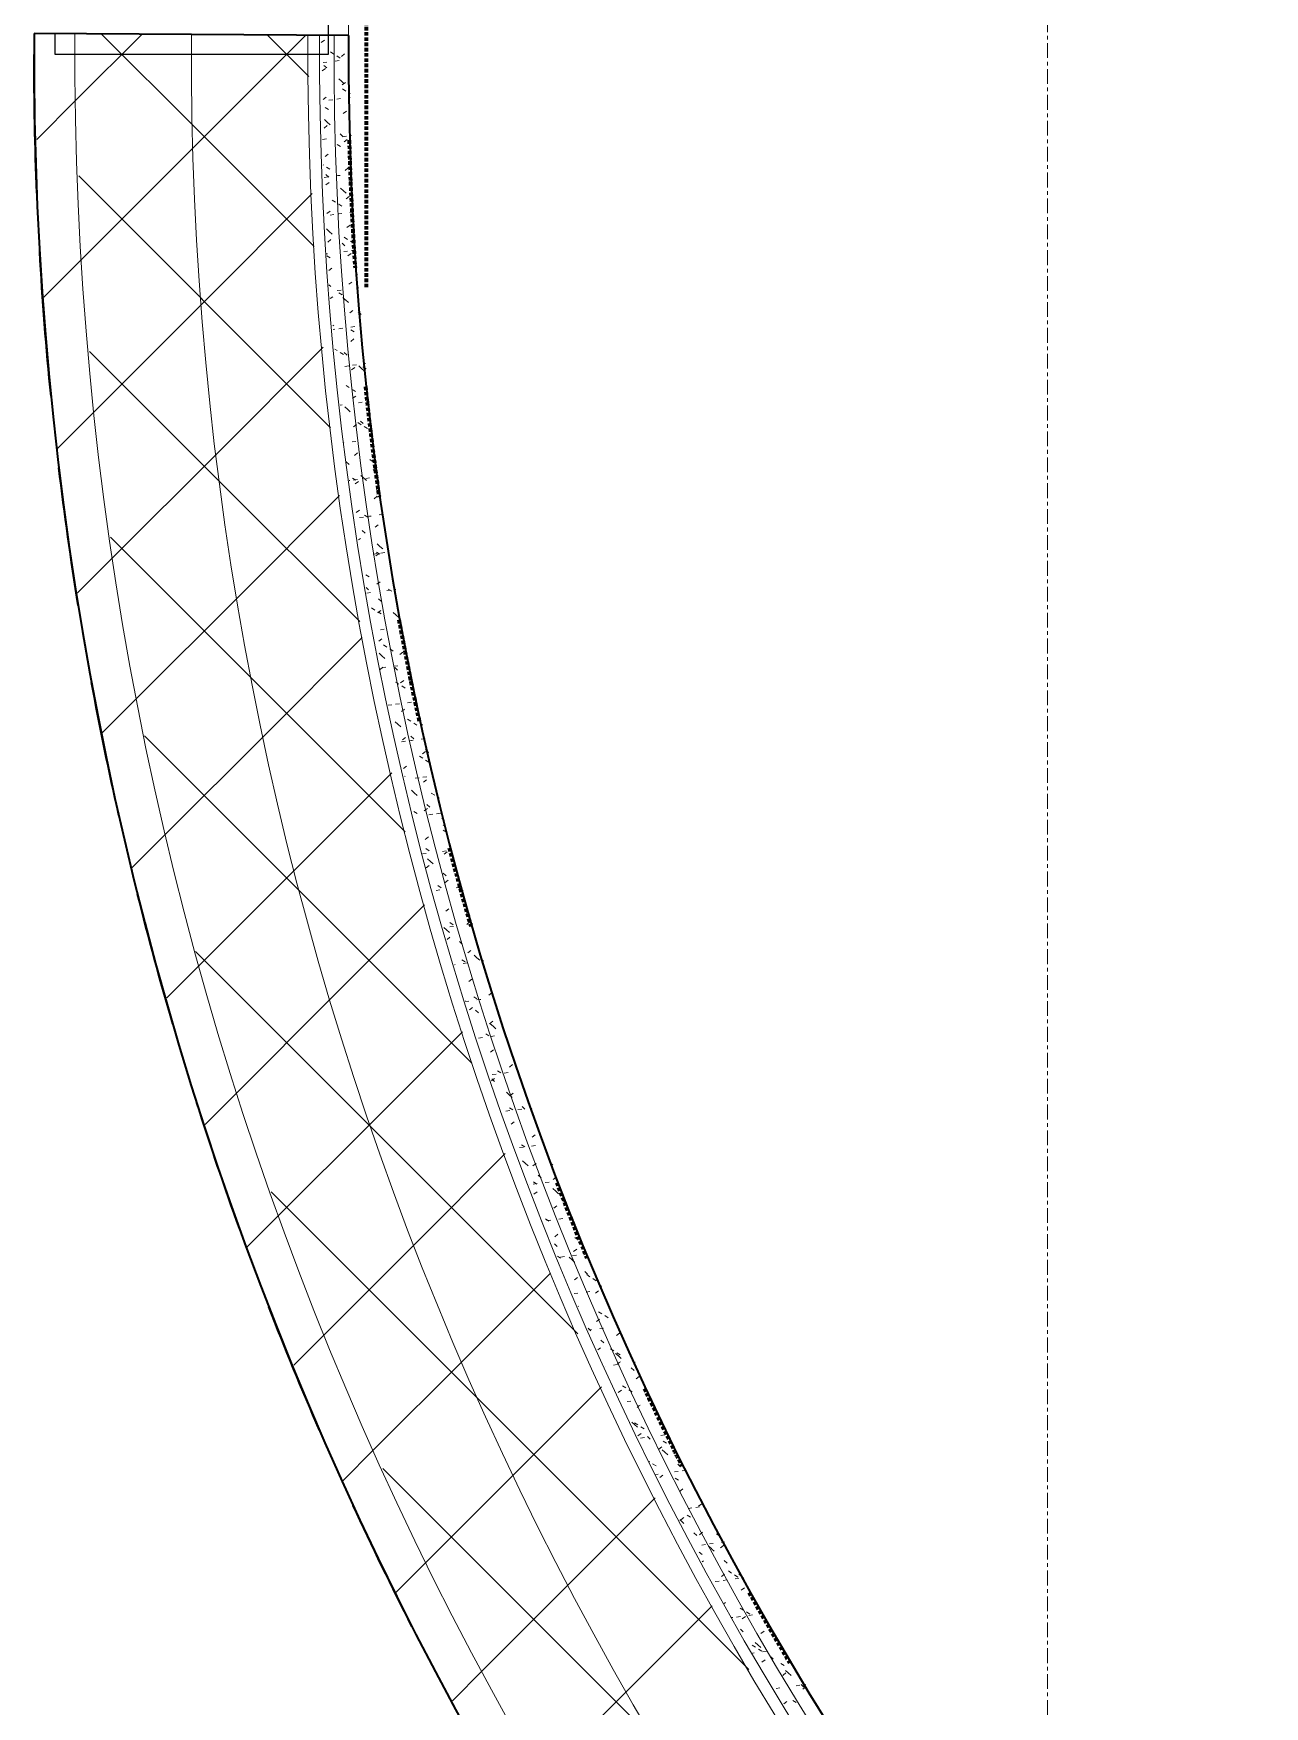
# Model space of a CAD drawing. Header units: millimetres. Extents: x -4948 to 42228, y -4856 to 69378.
# Drawn here: x -1137 to -80, y 774 to 2210 of the extents above; entities that cross this region are included whole.
import ezdxf

# ---------------------------------------------------------------- set-up
doc = ezdxf.new("R2010")
doc.units = ezdxf.units.MM
doc.linetypes.add('Линия сетки', pattern=[22.225, 12.7, -3.175, 3.175, -3.175])
doc.linetypes.add('Штрих 3 х 1_5 мм', pattern=[4.5, 3, -1.5])
for name, color, linetype, lineweight in [('A-AREA', 32, 'Continuous', 9), ('A-FLOR', 192, 'Continuous', 13), ('A-GLAZ', 151, 'Continuous', 13), ('A-GLAZ-CWMG', 51, 'Continuous', 9), ('A-WALL', 113, 'Continuous', 13), ('A-WALL-PATT', 111, 'Continuous', 13), ('S-GRID', 1, 'Continuous', 30)]:
    doc.layers.add(name, color=color, linetype=linetype, lineweight=lineweight)

# ---------------------------------------------------------------- blocks, each defined once
blk = doc.blocks.new('27ELB-RD-AR-0000-BIM_rvt-1-1 этаж отм_ _0_000 лотки')
at = {"layer": 'A-GLAZ', "lineweight": 9}
h = blk.add_hatch(dxfattribs=at)
h.set_pattern_fill('FP_3', color=252, style=0, pattern_type=2)
h.set_pattern_definition([(45, (0, 0), (-141.421, 141.421), [])])
h.paths.add_polyline_path([(-271.5, 96.4), (-271.5, 97.1), (-403.7, 239.6), (-394.5, 228.3), (-271.5, 96.4)], flags=0)
h.paths.add_polyline_path([(-512.3, 371.1), (-540.8, 408.6), (-526.3, 388.2)], flags=0)
h.paths.add_polyline_path([(-621.8, 522), (-650.9, 565.4), (-638.9, 546)], flags=0)
h.paths.add_polyline_path([(-721.6, 679.4), (-753.1, 733.7), (-740.9, 710.7), (-722.9, 681.6)], flags=0)
h.paths.add_polyline_path([(-811.2, 842.7), (-842.3, 904.6), (-832, 881.8), (-812.6, 845.3)], flags=0)
h.paths.add_polyline_path([(-890.4, 1011), (-920, 1080.2), (-911.8, 1058.4)], flags=0)
h.paths.add_polyline_path([(-958.8, 1183.8), (-986.3, 1261.1), (-979.9, 1239.8), (-973.6, 1223.1)], flags=0)
h.paths.add_polyline_path([(-1016.2, 1360), (-1040.8, 1446), (-1036, 1425.4)], flags=0)
h.paths.add_polyline_path([(-1062.3, 1538.9), (-1083.1, 1634.1), (-1076.6, 1600.2), (-1074.2, 1589.8)], flags=0)
h.paths.add_polyline_path([(-1097.1, 1719.1), (-1113.2, 1824.6), (-1111.3, 1805.3)], flags=0)
h.paths.add_polyline_path([(-1120.5, 1898.7), (-1130.9, 2016.8), (-1130.2, 1998.2)], flags=0)
at = {"layer": 'A-AREA', "color": 252, "linetype": 'Штрих 3 х 1_5 мм', "lineweight": 70}
blk.add_line((-851, 4317.1), (-851, 1992.1), dxfattribs=at)
for start, end in [(181.531, 183.8609), (186.0304, 188.0545), (190.3292, 192.2174), (194.5838, 196.0683), (200.9964, 202.4786), (205.0707, 206.6392), (209.2489, 210.7297)]:
    blk.add_arc((1832.4, 2190.4), 2699, start, end, dxfattribs=at)
at = {"layer": 'A-GLAZ', "color": 252, "lineweight": 9}
for start, end in [(180, 182.2958), (183.264, 185.6686), (186.862, 189.1645), (190.4579, 192.7069), (194.051, 196.2719), (197.64, 199.8495), (201.2231, 203.4349), (204.7972, 207.0254), (208.356, 210.6195)]:
    blk.add_arc((1833.9, 2191.9), 2970.5, start, end, dxfattribs=at)
at = {"layer": 'A-GLAZ-CWMG', "color": 252, "lineweight": 25, "extrusion": (0, 0, -1)}
for p, q in [((-883.2, 2192.1), (-883.2, 2242.1)), ((-1118.2, 2210.1), (-1118.2, 2192.1)), ((-1118.2, 2192.1), (-883.2, 2192.1))]:
    blk.add_line(p, q, dxfattribs=at)
at = {"layer": 'A-WALL', "color": 252, "lineweight": 35}
blk.add_line((-866, 2208.2), (-1136, 2209.8), dxfattribs=at)
for radius in [2970, 2700]:
    blk.add_arc((1833.9, 2191.9), radius, 179.6541, 224.8609, dxfattribs=at)
at = {"layer": 'A-WALL', "color": 252, "lineweight": 9}
for radius in [2935, 2835, 2735, 2725, 2712.5]:
    blk.add_arc((1833.9, 2191.9), radius, 179.6541, 224.8609, dxfattribs=at)
at = {"layer": 'A-WALL-PATT', "color": 252, "linetype": 'Continuous', "lineweight": 9}
for p, q in [((-1099.5, 2153.2), (-1043.4, 2209.3)), ((-998.9, 2130.3), (-1078.1, 2209.5)), ((-998.4, 2112.8), (-902.8, 2208.4)), ((-900.1, 2172.9), (-935.8, 2208.6)), ((-889.5, 2202.2), (-886.8, 2204.3)), ((-888, 2184.9), (-884.7, 2185.3)), ((-881.5, 2194.1), (-878.7, 2192.3)), ((-877.7, 2186.2), (-874.3, 2186.7)), ((-876.2, 2190.7), (-873.4, 2188.9)), ((-872.3, 2190.3), (-869.6, 2192.4)), ((-888.7, 2177.8), (-886, 2179.8)), ((-887.3, 2182.6), (-884.8, 2180.4)), ((-874.6, 2171), (-872.3, 2168.9)), ((-872.3, 2168.9), (-872.3, 2168.9)), ((-872.3, 2168.9), (-869.8, 2166.6)), ((-887.9, 2153.3), (-885.2, 2155.3)), ((-871.5, 2165.9), (-868.8, 2167.9)), ((-871.3, 2162.3), (-868.5, 2160.5)), ((-866, 2154.9), (-864.6, 2155.1)), ((-865.9, 2158.9), (-864.7, 2158.1)), ((-1133.8, 2118.9), (-1099.5, 2153.2)), ((-886.2, 2146.5), (-883.4, 2144.7)), ((-883, 2152.6), (-879.6, 2153.1)), ((-876.3, 2153.5), (-873, 2154)), ((-870.7, 2141.4), (-868, 2143.4)), ((-895.6, 2027), (-998.9, 2130.3)), ((-887.1, 2128.8), (-884.4, 2130.9)), ((-886.8, 2136), (-884.4, 2133.9)), ((-884.4, 2133.9), (-884.4, 2133.9)), ((-884.4, 2133.9), (-882, 2131.6)), ((-1095.7, 2015.5), (-998.4, 2112.8)), ((-888.4, 2119), (-885.1, 2119.5)), ((-875.9, 2114.7), (-873.1, 2112.9)), ((-873.4, 2123.8), (-870.9, 2121.5)), ((-871.3, 2121.3), (-867.9, 2121.7)), ((-869.9, 2116.9), (-867.2, 2119)), ((-864.6, 2122.2), (-863.7, 2122.3)), ((-888, 2097.1), (-887.5, 2096.8)), ((-886.3, 2104.3), (-883.6, 2106.4)), ((-991.6, 1981.5), (-1097.7, 2087.7)), ((-887.1, 2086.3), (-883.7, 2086.8)), ((-885.5, 2088.8), (-883.1, 2086.5)), ((-885, 2095.2), (-882.1, 2093.4)), ((-876.7, 2087.7), (-875.3, 2087.9)), ((-875.3, 2087.9), (-873.4, 2088.1)), ((-869.1, 2092.4), (-866.4, 2094.5)), ((-865.7, 2082.9), (-862.9, 2081.1)), ((-991.9, 1978), (-897.4, 2072.5)), ((-885.5, 2079.9), (-882.8, 2081.9)), ((-872.9, 2077.2), (-870.5, 2075)), ((-870.5, 2075), (-870.5, 2075)), ((-870.5, 2075), (-868.1, 2072.8)), ((-868.3, 2068), (-865.6, 2070)), ((-884.7, 2055.4), (-882, 2057.4)), ((-882, 2054.1), (-878.7, 2054.5)), ((-880.1, 2066.8), (-877.2, 2065)), ((-875.3, 2055), (-874.4, 2055.1)), ((-874.7, 2063.4), (-874.6, 2063.3)), ((-874.6, 2063.3), (-871.9, 2061.6)), ((-874.4, 2055.1), (-872, 2055.4)), ((-865, 2056.4), (-862, 2056.8)), ((-885, 2042.2), (-882.7, 2040)), ((-882.7, 2040), (-882.7, 2040)), ((-882.7, 2040), (-880.2, 2037.8)), ((-867.5, 2043.5), (-864.8, 2045.5)), ((-883.9, 2030.9), (-881.2, 2033)), ((-871.6, 2029.9), (-869.2, 2027.7)), ((-869.8, 2035), (-867, 2033.2)), ((-864.5, 2031.6), (-861.6, 2029.8)), ((-1127.7, 1983.6), (-1095.7, 2015.5)), ((-885.4, 2020.8), (-884.2, 2020.9)), ((-884.7, 2019.2), (-881.9, 2017.4)), ((-870.3, 2022.8), (-867, 2023.2)), ((-866.7, 2019), (-864, 2021.1)), ((-863.6, 2023.7), (-860.3, 2024.1)), ((-883.1, 2006.5), (-880.4, 2008.5)), ((-865.9, 1994.6), (-863.2, 1996.6)), ((-859.5, 2003.2), (-858.4, 2002.5)), ((-881.5, 1871.5), (-992.3, 1982.2)), ((-882.9, 1994.2), (-881.3, 1992.7)), ((-881.8, 1982.3), (-879.6, 1984)), ((-875.8, 1989.2), (-872.5, 1989.6)), ((-874.5, 1987.4), (-871.6, 1985.6)), ((-871.1, 1983.3), (-869, 1981.3)), ((-858.6, 1991.4), (-857.4, 1991.6)), ((-1083.7, 1886.1), (-991.3, 1978.5)), ((-869.2, 1981.6), (-868.8, 1981.2)), ((-868.8, 1981.2), (-868.8, 1981.2)), ((-868.8, 1981.2), (-866.3, 1978.9)), ((-865.1, 1970.1), (-862.4, 1972.1)), ((-857.8, 1971.1), (-855.3, 1968.8)), ((-879.7, 1958.9), (-878.8, 1959.6)), ((-879.4, 1955.8), (-877.8, 1956)), ((-874.4, 1956.5), (-871.1, 1956.9)), ((-864.2, 1955.6), (-861.4, 1953.8)), ((-864.1, 1957.8), (-860.8, 1958.3)), ((-979.8, 1848.6), (-887.8, 1940.6)), ((-864.3, 1945.6), (-861.6, 1947.7)), ((-976.9, 1825.4), (-1088.4, 1937)), ((-877.8, 1939), (-875.8, 1937.7)), ((-873.2, 1936.1), (-870.4, 1934.3)), ((-869.9, 1936.1), (-867.4, 1933.8)), ((-862.7, 1925.1), (-859.4, 1925.6)), ((-852.4, 1926.5), (-851.5, 1926.6)), ((-869.4, 1924.2), (-866, 1924.7)), ((-863.5, 1921.1), (-860.8, 1923.2)), ((-857.3, 1924.5), (-854.9, 1922.3)), ((-854.9, 1922.3), (-854.9, 1922.3)), ((-854.9, 1922.3), (-852.5, 1920.1)), ((-853.9, 1923.8), (-851.1, 1922)), ((-868.3, 1907.7), (-865.5, 1905.9)), ((-863, 1904.3), (-861.9, 1903.6)), ((-862.7, 1896.7), (-861.4, 1897.7)), ((-862, 1903.7), (-860.1, 1902.5)), ((-861.4, 1897.6), (-860, 1898.7)), ((-1116.6, 1853.2), (-1083.7, 1886.1)), ((-873.4, 1890.8), (-871.5, 1891.1)), ((-869.4, 1889.5), (-867.1, 1887.3)), ((-867.1, 1887.3), (-867.1, 1887.3)), ((-867.1, 1887.3), (-864.6, 1885.1)), ((-857.7, 1892.9), (-854.3, 1893.3)), ((-851, 1893.8), (-848.5, 1894.1)), ((-861.9, 1872.2), (-859.2, 1874.2)), ((-859.3, 1874.2), (-859.2, 1874.2)), ((-858.1, 1875.9), (-855.2, 1874.1)), ((-856, 1877.2), (-853.5, 1875)), ((-852.7, 1872.5), (-849.9, 1870.7)), ((-870.4, 1858.5), (-870.2, 1858.3)), ((-870.3, 1858.4), (-870.1, 1858.4)), ((-863.1, 1859.3), (-859.8, 1859.7)), ((-846, 1861.6), (-845.5, 1861.6)), ((-845.8, 1859.5), (-845.4, 1859.8)), ((-1067.8, 1760.6), (-979.8, 1848.6)), ((-868.2, 1842.2), (-865.7, 1840)), ((-861.1, 1847.7), (-858.4, 1849.8)), ((-847.8, 1844.1), (-845, 1842.3)), ((-856.5, 1705), (-976.9, 1825.4)), ((-865.7, 1826.1), (-865.1, 1826.2)), ((-862.7, 1828.3), (-859.9, 1826.5)), ((-861.8, 1826.6), (-858.4, 1827)), ((-860.3, 1823.3), (-857.6, 1825.3)), ((-855.5, 1830.6), (-853.5, 1828.7)), ((-853.5, 1828.7), (-853.2, 1828.5)), ((-853.2, 1828.5), (-853.2, 1828.5)), ((-853.2, 1828.5), (-850.7, 1826.2)), ((-851.4, 1828), (-848.1, 1828.4)), ((-845, 1835), (-842.3, 1837.1)), ((-961, 1726), (-873.8, 1813.3)), ((-844.2, 1810.5), (-841.5, 1812.6)), ((-842.1, 1818.4), (-839.7, 1816.1)), ((-859.5, 1798.8), (-856.8, 1800.8)), ((-852.5, 1796.5), (-849.6, 1794.7)), ((-850, 1795.3), (-848.2, 1795.5)), ((-848.2, 1795.5), (-846.7, 1795.7)), ((-839.7, 1796.6), (-836.4, 1797.1)), ((-856.7, 1794.4), (-853.4, 1794.8)), ((-854.3, 1783.4), (-851.8, 1781.1)), ((-843.4, 1786.1), (-840.7, 1788.1)), ((-950, 1657.1), (-1070.5, 1777.6)), ((-857.6, 1775.2), (-856, 1776.4)), ((-841.6, 1771.8), (-839.3, 1769.6)), ((-839.3, 1769.6), (-839.3, 1769.6)), ((-839.3, 1769.6), (-836.8, 1767.4)), ((-1098.7, 1729.8), (-1067.8, 1760.6)), ((-845, 1763), (-843, 1763.3)), ((-843, 1763.3), (-841.7, 1763.5)), ((-842.6, 1761.6), (-839.9, 1763.6)), ((-842.2, 1764.7), (-839.4, 1762.9)), ((-838.3, 1763.9), (-835, 1764.4)), ((-851.2, 1745.2), (-848.4, 1743.4)), ((-841.8, 1737.1), (-839.1, 1739.1)), ((-839.1, 1739.1), (-839.1, 1739.2)), ((-1048.3, 1638.7), (-961, 1726)), ((-851, 1734.2), (-849, 1732.4)), ((-850.3, 1729.5), (-847.2, 1729.9)), ((-840.4, 1724.5), (-837.9, 1722.3)), ((-833.3, 1731.7), (-830, 1732.1)), ((-832, 1732.9), (-829.1, 1731.1)), ((-826.6, 1732.6), (-825.5, 1732.7)), ((-846.3, 1716.8), (-843.5, 1715)), ((-841, 1712.7), (-838.3, 1714.7)), ((-841, 1713.4), (-838.2, 1711.6)), ((-827.8, 1712.9), (-825.4, 1710.8)), ((-825.4, 1710.8), (-825.4, 1710.8)), ((-825.4, 1710.8), (-823, 1708.5)), ((-838.8, 1698.1), (-835.5, 1698.5)), ((-823, 1701.3), (-820.7, 1703.1)), ((-821.7, 1701.1), (-820.3, 1700.2)), ((-821.6, 1700.4), (-820.3, 1700.5)), ((-938.8, 1606.8), (-854.3, 1691.3)), ((-840.2, 1688.2), (-837.5, 1690.2)), ((-836.1, 1685), (-833.3, 1683.2)), ((-830.7, 1681.6), (-829.9, 1681.1)), ((-829.9, 1681.1), (-827.9, 1679.8)), ((-839.9, 1677.9), (-837.6, 1675.8)), ((-837.6, 1675.8), (-837.6, 1675.8)), ((-837.6, 1675.8), (-835.1, 1673.5)), ((-827.1, 1666.8), (-826.9, 1666.8)), ((-826.9, 1666.8), (-823.7, 1667.2)), ((-822.2, 1676.9), (-819.6, 1678.9)), ((-817.6, 1524.7), (-950, 1657.1)), ((-839.1, 1663.9), (-836.7, 1665.8)), ((-837.4, 1665.4), (-834.1, 1665.8)), ((-826.5, 1665.7), (-824, 1663.4)), ((-825.8, 1653.2), (-823.5, 1651.8)), ((-821.4, 1652.4), (-818.8, 1654.4)), ((-813.9, 1654.1), (-811.5, 1651.9)), ((-811.5, 1651.9), (-811.5, 1651.9)), ((-811.5, 1651.9), (-810.5, 1651)), ((-1077.2, 1609.8), (-1048.3, 1638.7)), ((-823.4, 1651.7), (-823, 1651.4)), ((-820.5, 1649.8), (-817.6, 1648)), ((-832, 1633.2), (-829, 1633.6)), ((-825.7, 1634.1), (-822.4, 1634.5)), ((-820.6, 1627.9), (-818.5, 1629.6)), ((-818.3, 1629.7), (-818, 1630)), ((-815.4, 1635.4), (-812, 1635.9)), ((-826, 1619.1), (-823.7, 1616.9)), ((-823.7, 1616.9), (-823.7, 1616.9)), ((-823.7, 1616.9), (-821.2, 1614.7)), ((-815.6, 1621.4), (-812.7, 1619.6)), ((-810.2, 1618), (-807.4, 1616.2)), ((-803.5, 1616), (-802.7, 1616.6)), ((-908.6, 1474.3), (-1041.4, 1607.1)), ((-1022.3, 1523.3), (-938.8, 1606.8)), ((-820.6, 1601.8), (-817.3, 1602.3)), ((-819.8, 1603.5), (-817.2, 1605.5)), ((-814, 1602.7), (-812.4, 1602.9)), ((-812.6, 1606.8), (-810.2, 1604.5)), ((-812.1, 1603), (-810.7, 1603.2)), ((-803.7, 1604.1), (-800.3, 1604.5)), ((-800, 1595.2), (-797.7, 1593.1)), ((-819, 1579), (-816.4, 1581)), ((-805.3, 1589.6), (-802.5, 1587.8)), ((-802.7, 1591.5), (-800, 1593.6)), ((-800, 1586.2), (-797.1, 1584.4)), ((-797.7, 1593.1), (-797.7, 1593.1)), ((-797.7, 1593.1), (-797.2, 1592.7)), ((-912.6, 1491.6), (-829.1, 1575.1)), ((-818, 1572.5), (-817.4, 1572.1)), ((-808.9, 1570.5), (-805.6, 1570.9)), ((-802.3, 1571.4), (-798.9, 1571.8)), ((-801.9, 1567.1), (-799.2, 1569.1)), ((-812.1, 1560.2), (-809.8, 1558.1)), ((-809.8, 1558.1), (-809.8, 1558.1)), ((-809.8, 1558.1), (-807.3, 1555.8)), ((-795.1, 1557.8), (-792.2, 1556)), ((-789.7, 1554.4), (-788.3, 1553.5)), ((-810, 1542.1), (-807.1, 1540.2)), ((-801.1, 1542.6), (-799, 1544.2)), ((-798.8, 1548), (-796.3, 1545.7)), ((-798.6, 1544.5), (-798.4, 1544.6)), ((-797.2, 1539.2), (-793.9, 1539.6)), ((-790.6, 1540), (-787.2, 1540.5)), ((-1052.6, 1493), (-1022.3, 1523.3)), ((-786.1, 1536.4), (-784, 1534.4)), ((-784.9, 1529.9), (-783.2, 1531.2)), ((-784.8, 1526), (-782, 1524.2)), ((-800.3, 1518.1), (-797.6, 1520.2)), ((-799.7, 1510.2), (-796.9, 1508.4)), ((-785.5, 1507.8), (-782.2, 1508.3)), ((-778.8, 1508.7), (-778.1, 1508.8)), ((-802.6, 1505.6), (-799.4, 1506)), ((-799.5, 1493.7), (-796.8, 1495.7)), ((-798.3, 1501.4), (-795.9, 1499.2)), ((-795.9, 1499.2), (-795.9, 1499.2)), ((-795.9, 1499.2), (-793.5, 1497)), ((-784.1, 1505.4), (-781.5, 1507.5)), ((-774.5, 1494.2), (-773.9, 1493.8)), ((-994, 1410.2), (-912.6, 1491.6)), ((-784.9, 1489.1), (-782.4, 1486.8)), ((-783.3, 1480.9), (-783.1, 1481.1)), ((-783.1, 1481.1), (-780.7, 1483)), ((-760.3, 1326), (-908.6, 1474.3)), ((-791, 1474.2), (-787.7, 1474.7)), ((-789.5, 1478.4), (-786.6, 1476.6)), ((-773.8, 1476.5), (-770.5, 1476.9)), ((-772.2, 1477.5), (-769.9, 1475.4)), ((-769.9, 1475.4), (-769.9, 1475.4)), ((-769.9, 1475.4), (-767.8, 1473.5)), ((-881.2, 1381.6), (-800.8, 1461.9)), ((-782.5, 1456.5), (-779.9, 1458.5)), ((-784.4, 1442.5), (-782, 1440.4)), ((-782, 1440.4), (-782, 1440.4)), ((-782, 1440.4), (-779.6, 1438.1)), ((-779.3, 1442.9), (-776, 1443.3)), ((-779.2, 1446.6), (-776.4, 1444.8)), ((-764.6, 1445.1), (-762, 1447.2)), ((-762.1, 1445.1), (-759.5, 1445.5)), ((-781.5, 1432.2), (-779.1, 1434)), ((-771, 1430.3), (-768.5, 1428)), ((-763.8, 1420.7), (-761.2, 1422.7)), ((-1022.2, 1382), (-994, 1410.2)), ((-846.5, 1270.8), (-997.5, 1421.7)), ((-775.1, 1410.5), (-774.6, 1410.6)), ((-768.9, 1414.8), (-766.1, 1413)), ((-767.6, 1411.5), (-764.3, 1412)), ((-758.4, 1418.7), (-756, 1416.5)), ((-756, 1416.5), (-756, 1416.5)), ((-756, 1416.5), (-753.5, 1414.3)), ((-750.4, 1413.8), (-750, 1413.8)), ((-763, 1396.2), (-760.4, 1398.2)), ((-961.5, 1301.2), (-881.2, 1381.6)), ((-765.8, 1379.4), (-765.7, 1379.3)), ((-765.7, 1378.9), (-762.9, 1379.3)), ((-758.7, 1383), (-755.9, 1381.2)), ((-755.9, 1380.2), (-753.1, 1380.6)), ((-753.1, 1380.6), (-752.5, 1380.6)), ((-745.8, 1384.3), (-743.2, 1386.3)), ((-762.2, 1371.7), (-759.6, 1373.8)), ((-757.1, 1371.4), (-754.6, 1369.1)), ((-847.6, 1273.7), (-768.4, 1353)), ((-748.4, 1351.2), (-745.6, 1349.4)), ((-745, 1359.8), (-742.4, 1361.9)), ((-744.5, 1359.8), (-742.1, 1357.7)), ((-742.1, 1357.7), (-742.1, 1357.7)), ((-742.1, 1357.7), (-739.7, 1355.4)), ((-754.5, 1347.5), (-751.2, 1347.9)), ((-744.2, 1348.9), (-743.7, 1348.9)), ((-744.2, 1335.4), (-741.6, 1337.4)), ((-743.7, 1348.9), (-740.8, 1349.3)), ((-731.1, 1347.6), (-729.9, 1346.5)), ((-728.1, 1322.6), (-725.5, 1324.7)), ((-743.4, 1310.9), (-740.8, 1312.9)), ((-743.2, 1312.6), (-740.8, 1310.3)), ((-742.8, 1316.2), (-739.5, 1316.6)), ((-738.2, 1319.4), (-735.3, 1317.6)), ((-732.5, 1317.5), (-729.1, 1317.9)), ((-989.3, 1273.4), (-961.5, 1301.2)), ((-730.6, 1301), (-728.2, 1298.8)), ((-728.2, 1298.8), (-728.2, 1298.8)), ((-728.2, 1298.8), (-725.8, 1296.6)), ((-727.3, 1298.2), (-726.4, 1298.9)), ((-726.4, 1298.9), (-724.7, 1300.2)), ((-731.1, 1284.8), (-727.7, 1285.2)), ((-727.9, 1287.6), (-725.1, 1285.8)), ((-720.7, 1286.2), (-717.4, 1286.6)), ((-717.2, 1288.7), (-714.7, 1286.4)), ((-709.4, 1286.8), (-708.8, 1287.3)), ((-925.4, 1196), (-847.6, 1273.7)), ((-669.3, 1093.6), (-846.5, 1270.8)), ((-726.5, 1273.7), (-723.9, 1275.7)), ((-708.6, 1262.4), (-705.9, 1264.4)), ((-719.4, 1253.5), (-716, 1253.9)), ((-717.7, 1255.8), (-714.8, 1254)), ((-709, 1254.8), (-705.7, 1255.3)), ((-809.3, 1170.6), (-731.6, 1248.3)), ((-716.7, 1242.1), (-714.4, 1240)), ((-714.4, 1240), (-714.4, 1240)), ((-714.4, 1240), (-711.9, 1237.7)), ((-707.8, 1237.9), (-705.1, 1239.9)), ((-692.5, 1239.8), (-690.7, 1238.6)), ((-711, 1221.7), (-711, 1221.7)), ((-707.7, 1222.1), (-704.3, 1222.6)), ((-707.4, 1224), (-704.6, 1222.2)), ((-703.3, 1229.9), (-700.8, 1227.6)), ((-697.3, 1223.5), (-694, 1223.9)), ((-690.6, 1226), (-688, 1228)), ((-752.9, 1035.8), (-932.6, 1215.4)), ((-707, 1213.4), (-704.3, 1215.5)), ((-690.7, 1218.3), (-688.3, 1216.1)), ((-688.3, 1216.1), (-688.3, 1216.1)), ((-688.3, 1216.1), (-685.9, 1213.9)), ((-682.2, 1208), (-679.4, 1206.2)), ((-953.4, 1167.9), (-925.4, 1196)), ((-697.1, 1192.2), (-694.3, 1190.4)), ((-689.8, 1201.5), (-687.2, 1203.6)), ((-685.6, 1192.1), (-682.3, 1192.6)), ((-699.4, 1190.3), (-699.3, 1190.3)), ((-695.9, 1190.8), (-692.6, 1191.2)), ((-689, 1177), (-686.4, 1179.1)), ((-673.7, 1188.8), (-672.5, 1189.7)), ((-887.1, 1092.8), (-809.3, 1170.6)), ((-689.4, 1171), (-687, 1168.7)), ((-672.9, 1164.3), (-670.3, 1166.4)), ((-672, 1176.2), (-669.1, 1174.4)), ((-666.6, 1172.8), (-666.1, 1172.4)), ((-687.7, 1159), (-687.6, 1159)), ((-686.9, 1160.4), (-684.1, 1158.6)), ((-685.7, 1154.5), (-685.6, 1154.6)), ((-684.2, 1159.4), (-680.9, 1159.9)), ((-676.8, 1159.4), (-674.4, 1157.3)), ((-674.4, 1157.3), (-674.4, 1157.3)), ((-674.4, 1157.3), (-672.4, 1155.4)), ((-673.9, 1160.8), (-670.6, 1161.2)), ((-672.4, 1155.4), (-672, 1155)), ((-768.3, 1070.1), (-692.7, 1145.8)), ((-672.1, 1139.9), (-669.5, 1141.9)), ((-663.4, 1147.1), (-660.9, 1144.9)), ((-661.7, 1144.4), (-658.9, 1142.6)), ((-656.4, 1141), (-653.5, 1139.2)), ((-650.8, 1135.6), (-649.1, 1134.1)), ((-672.5, 1128.1), (-669.2, 1128.5)), ((-662.2, 1129.5), (-660.8, 1129.6)), ((-660.8, 1129.6), (-658.9, 1129.9)), ((-654.2, 1128.5), (-651.5, 1130.6)), ((-669, 1117.2), (-668.7, 1117.4)), ((-653.4, 1104.1), (-650.7, 1106.1)), ((-651.5, 1112.6), (-648.6, 1110.8)), ((-646.1, 1109.2), (-643.3, 1107.4)), ((-913.2, 1066.7), (-887.1, 1092.8)), ((-660.5, 1098.4), (-658.1, 1096.2)), ((-659.9, 1096.9), (-657.5, 1097.2)), ((-650.5, 1098.1), (-647.2, 1098.6)), ((-636.2, 1092.2), (-633.5, 1094.2)), ((-652.2, 1079.9), (-649.9, 1081.6)), ((-649.5, 1088.3), (-647, 1086)), ((-641.2, 1080.8), (-638.4, 1079)), ((-635.8, 1077.4), (-633, 1075.6)), ((-844, 994.5), (-768.3, 1070.1)), ((-645.9, 1065.8), (-645.8, 1065.9)), ((-638.8, 1066.8), (-635.5, 1067.2)), ((-636.9, 1076.7), (-634.5, 1074.6)), ((-635.4, 1067.7), (-633.7, 1069)), ((-634.5, 1074.6), (-634.5, 1074.6)), ((-634.5, 1074.6), (-632.1, 1072.3)), ((-633.7, 1069), (-632.7, 1069.7)), ((-623.5, 1064.4), (-621, 1062.2)), ((-621.6, 1069), (-620.1, 1069.2)), ((-630.9, 1049), (-628.1, 1047.2)), ((-619.3, 1055), (-616.6, 1057)), ((-522.5, 805.4), (-752.9, 1035.8)), ((-724.6, 972.5), (-648.9, 1048.1)), ((-634.6, 1043.2), (-631.9, 1045.3)), ((-627.1, 1035.4), (-623.8, 1035.9)), ((-625.6, 1045.6), (-622.8, 1043.8)), ((-609.9, 1037.7), (-606.5, 1038.1)), ((-618.5, 1030.5), (-616.9, 1031.7)), ((-616.9, 1031.7), (-615.8, 1032.5)), ((-606.3, 1033.3), (-603.5, 1031.5)), ((-600.6, 1019.2), (-598.4, 1020.8)), ((-623, 1017.9), (-620.7, 1015.7)), ((-620.7, 1017.2), (-617.9, 1015.4)), ((-620.7, 1015.7), (-620.7, 1015.7)), ((-620.7, 1015.7), (-618.2, 1013.4)), ((-617.7, 1006), (-615, 1008.1)), ((-615.3, 1013.8), (-612.5, 1012)), ((-609.6, 1005.6), (-607.1, 1003.3)), ((-598.2, 1006.4), (-594.8, 1006.8)), ((-871.3, 967.2), (-844, 994.5)), ((-615.4, 1004.1), (-612, 1004.5)), ((-599.8, 994.7), (-597.1, 996.7)), ((-597, 994), (-594.6, 991.9)), ((-596.1, 1001.5), (-593.2, 999.7)), ((-594.6, 991.9), (-594.6, 991.9)), ((-594.6, 991.9), (-592.2, 989.6)), ((-601.3, 742.8), (-836.6, 978)), ((-608.2, 984), (-607.6, 983.6)), ((-605.1, 982), (-602.2, 980.2)), ((-583.6, 981.7), (-581.1, 979.5)), ((-582.6, 982.8), (-580.3, 984.6)), ((-799.8, 897.2), (-724.6, 972.5)), ((-602.4, 972.9), (-600.3, 973.2)), ((-599, 970.2), (-596.3, 972.3)), ((-586.4, 975), (-583.1, 975.5)), ((-585.8, 969.7), (-583, 967.9)), ((-579.8, 975.9), (-576.5, 976.3)), ((-676.9, 878.7), (-603, 952.7)), ((-581.8, 958.3), (-580.9, 959)), ((-580.9, 959), (-579.1, 960.4)), ((-581.7, 933.9), (-580.7, 933)), ((-581, 933.8), (-578.3, 935.9)), ((-575.5, 937.9), (-572.7, 936.1)), ((-574.7, 943.7), (-572.9, 943.9)), ((-572.9, 943.9), (-571.4, 944.1)), ((-568.1, 944.6), (-564.8, 945)), ((-565.7, 945.6), (-563, 947.6)), ((-580.7, 933), (-580.7, 933)), ((-580.7, 933), (-578.3, 930.7)), ((-569.7, 922.9), (-567.2, 920.6)), ((-564.9, 921.1), (-562.2, 923.2)), ((-550.4, 921.8), (-547.5, 920)), ((-565.3, 906.1), (-562.5, 904.3)), ((-563, 912.3), (-559.7, 912.8)), ((-557.1, 911.3), (-554.7, 909.2)), ((-556.4, 913.2), (-553.1, 913.7)), ((-554.7, 909.2), (-554.7, 909.2)), ((-554.7, 909.2), (-554.3, 908.7)), ((-554.3, 908.7), (-552.2, 906.9)), ((-546.9, 909.8), (-544.3, 911.8)), ((-546.1, 914.6), (-543.4, 914.9)), ((-825.3, 871.8), (-799.8, 897.2)), ((-562.6, 897.8), (-561.4, 898.7)), ((-543.7, 899), (-541.2, 896.8)), ((-750.8, 804.8), (-676.8, 878.9)), ((-551.3, 881), (-548, 881.4)), ((-546.1, 885.3), (-543.5, 887.4)), ((-544.7, 881.9), (-541.3, 882.3)), ((-540.1, 890), (-537.3, 888.2)), ((-534.8, 886.6), (-531.9, 884.8)), ((-534.3, 883.2), (-531, 883.7)), ((-531, 887.5), (-528.7, 885.3)), ((-528.7, 885.3), (-528.7, 885.3)), ((-528.7, 885.3), (-526.8, 883.6)), ((-543.7, 862.1), (-542.7, 862.9)), ((-529, 873.4), (-526.3, 875.5)), ((-627.9, 786.3), (-554, 860.2)), ((-537.3, 850), (-536.3, 850.1)), ((-533, 850.5), (-529.6, 851)), ((-529.9, 858.2), (-527, 856.4)), ((-528.2, 849), (-525.5, 851)), ((-524.5, 854.8), (-521.7, 853)), ((-522.6, 851.9), (-519.3, 852.3)), ((-529.8, 840.2), (-527.3, 837.9)), ((-512.1, 836.2), (-509.4, 838.3)), ((-505.2, 842.5), (-503.8, 841.6)), ((-519.6, 826.4), (-516.8, 824.6)), ((-519.4, 819.4), (-517.9, 819.6)), ((-517.1, 828.6), (-514.8, 826.5)), ((-514.8, 826.5), (-514.8, 826.5)), ((-514.8, 826.5), (-512.3, 824.2)), ((-514.2, 823), (-511.4, 821.2)), ((-510.9, 820.6), (-507.6, 821)), ((-494.1, 824.9), (-493.7, 825.2)), ((-493.7, 822.8), (-492.3, 823)), ((-777, 778.6), (-750.8, 804.8)), ((-511.3, 811.8), (-508.6, 813.8)), ((-503.7, 816.3), (-501.7, 814.5)), ((-501.3, 814.1), (-501.3, 814.1)), ((-495, 810.7), (-492.1, 808.9)), ((-491.1, 804.7), (-488.8, 802.6)), ((-493.3, 800.4), (-493.1, 800.6)), ((-493, 800.7), (-490.7, 802.5)), ((-488.8, 802.6), (-488.8, 802.6)), ((-488.8, 802.6), (-486.3, 800.3)), ((-482, 791.5), (-478.7, 791.9)), ((-477.7, 792.5), (-475.2, 790.2)), ((-476.2, 788.5), (-473.5, 790.6)), ((-475.4, 792.4), (-473.5, 792.6)), ((-700.7, 713.5), (-627.9, 786.3)), ((-499.2, 789.2), (-495.9, 789.7)), ((-492.5, 776), (-489.9, 778)), ((-484.7, 778.9), (-481.9, 777.1))]:
    blk.add_line(p, q, dxfattribs=at)
blk = doc.blocks.new('27ELB-RD-KR2-0000-BIM_rvt-1-1 этаж отм_ _0_000 лотки')
at = {"layer": 'A-FLOR', "color": 252, "lineweight": 15}
blk.add_line((-866.1, 4317.1), (-866.1, 2208.2), dxfattribs=at)
for start, end in [(181.6057, 183.6526), (185.4569, 187.4983), (189.3032, 191.3446), (193.1471, 195.1916), (196.9898, 199.0393), (200.8317, 202.8879), (204.6733, 206.7375), (208.5145, 210.5882)]:
    blk.add_arc((1833.9, 2192.1), 2700, start, end, dxfattribs=at)
at = {"layer": 'S-GRID', "color": 252, "linetype": 'Линия сетки', "lineweight": 9}
blk.add_line((-266.1, -4856.4), (-266.1, 68377.9), dxfattribs=at)

msp = doc.modelspace()

# ---------------------------------------------------------------- block references
at = {"lineweight": 5}
for name in ['27ELB-RD-KR2-0000-BIM_rvt-1-1 этаж отм_ _0_000 лотки', '27ELB-RD-AR-0000-BIM_rvt-1-1 этаж отм_ _0_000 лотки']:
    msp.add_blockref(name, (0, 0), dxfattribs=at)

doc.saveas('drawing.dxf')
